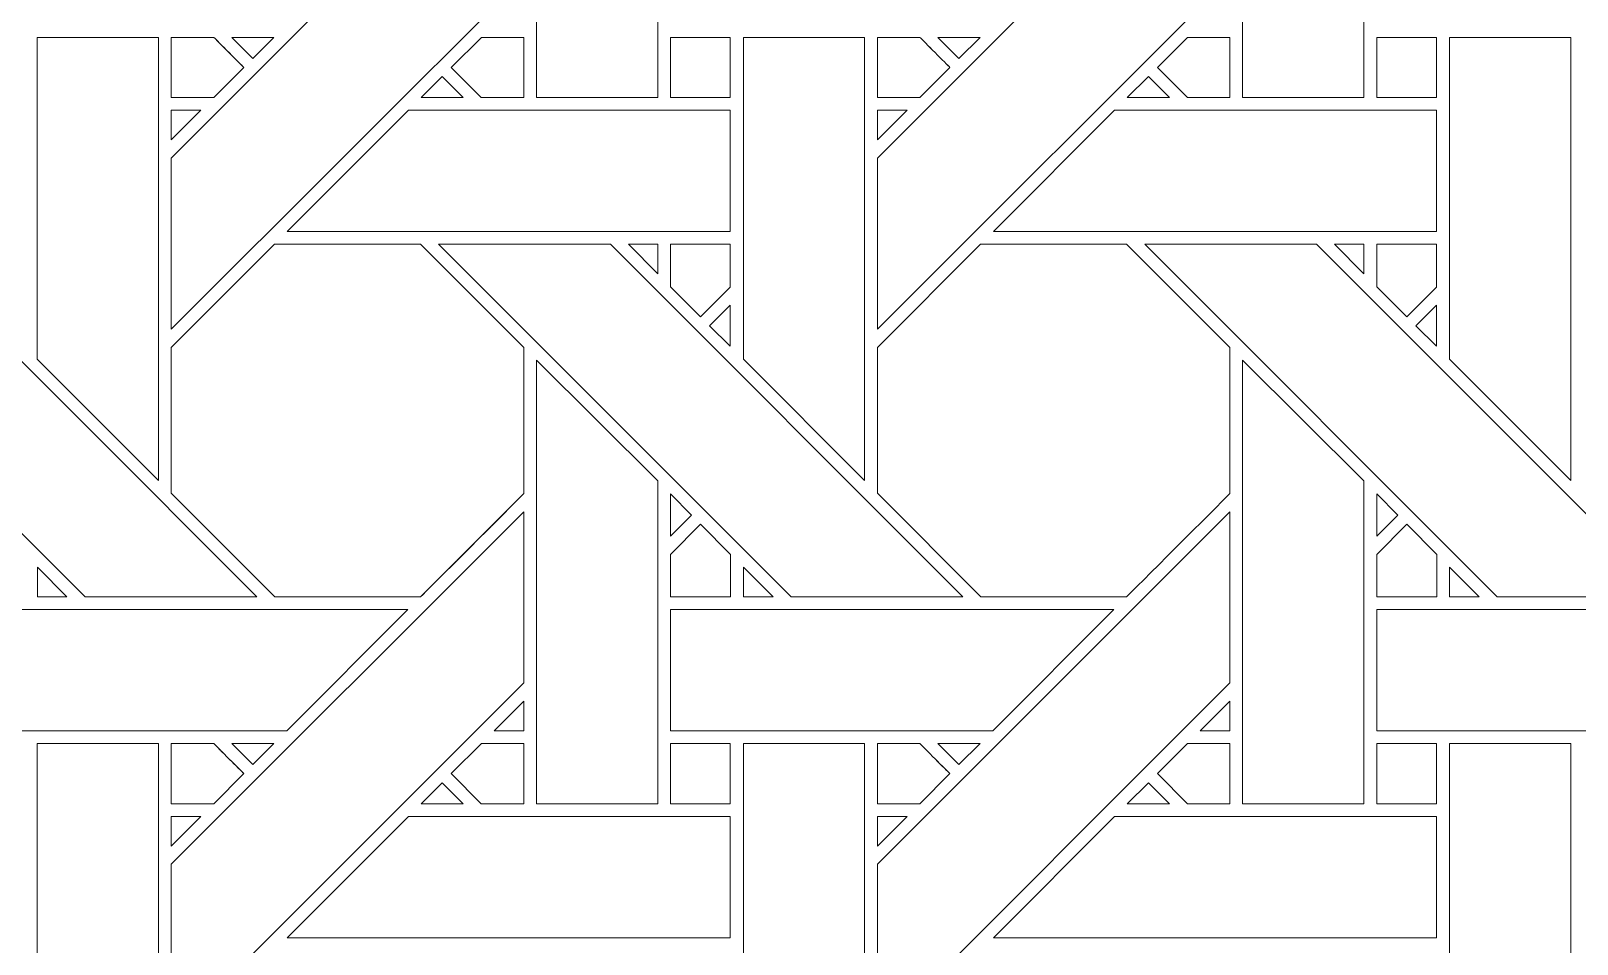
# Model space of a CAD drawing. Header units: inches. Extents: x 3.4 to 21.4, y 4.6 to 13.6.
# Drawn here: x 10.06 to 12.137, y 9.34 to 10.566 of the extents above; entities that cross this region are included whole.
import ezdxf

# ---------------------------------------------------------------- set-up
doc = ezdxf.new("R2010")
doc.units = ezdxf.units.IN
doc.header["$MEASUREMENT"] = 0
doc.layers.add('Design', color=7, linetype='Continuous', lineweight=0)

msp = doc.modelspace()

# ---------------------------------------------------------------- linework, layer by layer
at = {"layer": 'Design'}
for points, knots in [([(3.3829, 13.5948), (3.3829, 13.5948), (3.3829, 4.5948), (3.3829, 4.5948), (3.3829, 4.5948), (21.3829, 4.5948), (21.3829, 4.5948), (21.3829, 4.5948), (21.3829, 13.5948), (21.3829, 13.5948), (21.3829, 13.5948), (3.3829, 13.5948), (3.3829, 13.5948)], [0, 0, 0, 0, 1, 1, 1, 2, 2, 2, 3, 3, 3, 4, 4, 4, 4]), ([(3.8379, 13.1448), (3.8379, 13.1448), (3.8379, 5.0448), (3.8379, 5.0448), (3.8379, 5.0448), (20.9329, 5.0448), (20.9329, 5.0448), (20.9329, 5.0448), (20.9329, 13.1448), (20.9329, 13.1448), (20.9329, 13.1448), (3.8379, 13.1448), (3.8379, 13.1448)], [0, 0, 0, 0, 1, 1, 1, 2, 2, 2, 3, 3, 3, 4, 4, 4, 4]), ([(10.7394, 10.4769), (10.7394, 10.4769), (10.7394, 11.0727), (10.7394, 11.0727), (10.7394, 11.0727), (10.9022, 10.9106), (10.9022, 10.9106), (10.9022, 10.9106), (10.9022, 10.4769), (10.9022, 10.4769), (10.9022, 10.4769), (10.7394, 10.4769), (10.7394, 10.4769)], [0, 0, 0, 0, 1, 1, 1, 2, 2, 2, 3, 3, 3, 4, 4, 4, 4]), ([(11.6881, 10.4769), (11.6881, 10.4769), (11.6881, 11.0727), (11.6881, 11.0727), (11.6881, 11.0727), (11.8509, 10.9106), (11.8509, 10.9106), (11.8509, 10.9106), (11.8509, 10.4769), (11.8509, 10.4769), (11.8509, 10.4769), (11.6881, 10.4769), (11.6881, 10.4769)], [0, 0, 0, 0, 1, 1, 1, 2, 2, 2, 3, 3, 3, 4, 4, 4, 4]), ([(10.7222, 10.6391), (10.7222, 10.6391), (10.2486, 10.1655), (10.2486, 10.1655), (10.2486, 10.1655), (10.2486, 10.3956), (10.2486, 10.3956), (10.2486, 10.3956), (10.7222, 10.8692), (10.7222, 10.8692), (10.7222, 10.8692), (10.7222, 10.6391), (10.7222, 10.6391)], [0, 0, 0, 0, 1, 1, 1, 2, 2, 2, 3, 3, 3, 4, 4, 4, 4]), ([(11.671, 10.6391), (11.671, 10.6391), (11.1973, 10.1655), (11.1973, 10.1655), (11.1973, 10.1655), (11.1973, 10.3956), (11.1973, 10.3956), (11.1973, 10.3956), (11.671, 10.8692), (11.671, 10.8692), (11.671, 10.8692), (11.671, 10.6391), (11.671, 10.6391)], [0, 0, 0, 0, 1, 1, 1, 2, 2, 2, 3, 3, 3, 4, 4, 4, 4]), ([(10.0685, 10.1255), (10.0685, 10.1255), (10.0685, 10.5577), (10.0685, 10.5577), (10.0685, 10.5577), (10.2314, 10.5577), (10.2314, 10.5577), (10.2314, 10.5577), (10.2314, 9.9626), (10.2314, 9.9626), (10.2314, 9.9626), (10.0685, 10.1255), (10.0685, 10.1255)], [0, 0, 0, 0, 1, 1, 1, 2, 2, 2, 3, 3, 3, 4, 4, 4, 4]), ([(10.3056, 10.5577), (10.3108, 10.5526), (10.3415, 10.5218), (10.346, 10.5173), (10.346, 10.5173), (10.3055, 10.4769), (10.3055, 10.4769), (10.3055, 10.4769), (10.2486, 10.4769), (10.2486, 10.4769), (10.2486, 10.4769), (10.2486, 10.5577), (10.2486, 10.5577), (10.2486, 10.5577), (10.3056, 10.5577), (10.3056, 10.5577)], [0, 0, 0, 0, 1, 1, 1, 2, 2, 2, 3, 3, 3, 4, 4, 4, 5, 5, 5, 5]), ([(10.3301, 10.5332), (10.3301, 10.5332), (10.346, 10.5173), (10.346, 10.5173), (10.346, 10.5173), (10.3055, 10.4769), (10.3055, 10.4769), (10.3055, 10.4769), (10.2486, 10.4769), (10.2486, 10.4769), (10.2486, 10.4769), (10.2486, 10.5577), (10.2486, 10.5577), (10.2486, 10.5577), (10.3056, 10.5577), (10.3056, 10.5577), (10.311, 10.5524), (10.3208, 10.5425), (10.3301, 10.5332)], [0, 0, 0, 0, 1, 1, 1, 2, 2, 2, 3, 3, 3, 4, 4, 4, 5, 5, 5, 6, 6, 6, 6]), ([(10.33, 10.5577), (10.33, 10.5577), (10.3865, 10.5577), (10.3865, 10.5577), (10.3865, 10.5577), (10.3582, 10.5295), (10.3582, 10.5295), (10.3582, 10.5295), (10.33, 10.5577), (10.33, 10.5577)], [0, 0, 0, 0, 1, 1, 1, 2, 2, 2, 3, 3, 3, 3]), ([(10.7222, 10.5577), (10.7222, 10.5577), (10.7222, 10.4769), (10.7222, 10.4769), (10.7222, 10.4769), (10.6651, 10.4769), (10.6651, 10.4769), (10.6651, 10.4769), (10.6248, 10.5173), (10.6248, 10.5173), (10.6248, 10.5173), (10.6652, 10.5577), (10.6652, 10.5577), (10.6652, 10.5577), (10.7222, 10.5577), (10.7222, 10.5577)], [0, 0, 0, 0, 1, 1, 1, 2, 2, 2, 3, 3, 3, 4, 4, 4, 5, 5, 5, 5]), ([(10.6248, 10.5173), (10.6248, 10.5173), (10.6652, 10.5577), (10.6652, 10.5577), (10.6652, 10.5577), (10.7222, 10.5577), (10.7222, 10.5577), (10.7222, 10.5577), (10.7222, 10.4769), (10.7222, 10.4769), (10.7222, 10.4769), (10.6651, 10.4769), (10.6651, 10.4769), (10.6651, 10.4769), (10.6248, 10.5173), (10.6248, 10.5173)], [0, 0, 0, 0, 1, 1, 1, 2, 2, 2, 3, 3, 3, 4, 4, 4, 5, 5, 5, 5]), ([(10.9997, 10.4769), (10.9997, 10.4769), (10.9194, 10.4769), (10.9194, 10.4769), (10.9194, 10.4769), (10.9194, 10.5577), (10.9194, 10.5577), (10.9194, 10.5577), (10.9997, 10.5577), (10.9997, 10.5577), (10.9997, 10.5577), (10.9997, 10.4769), (10.9997, 10.4769)], [0, 0, 0, 0, 1, 1, 1, 2, 2, 2, 3, 3, 3, 4, 4, 4, 4]), ([(10.9997, 10.5577), (10.9997, 10.5577), (10.9997, 10.4769), (10.9997, 10.4769), (10.9997, 10.4769), (10.9194, 10.4769), (10.9194, 10.4769), (10.9194, 10.4769), (10.9194, 10.5577), (10.9194, 10.5577), (10.9194, 10.5577), (10.9997, 10.5577), (10.9997, 10.5577)], [0, 0, 0, 0, 1, 1, 1, 2, 2, 2, 3, 3, 3, 4, 4, 4, 4]), ([(11.0173, 10.1255), (11.0173, 10.1255), (11.0173, 10.5577), (11.0173, 10.5577), (11.0173, 10.5577), (11.1802, 10.5577), (11.1802, 10.5577), (11.1802, 10.5577), (11.1802, 9.9626), (11.1802, 9.9626), (11.1802, 9.9626), (11.0173, 10.1255), (11.0173, 10.1255)], [0, 0, 0, 0, 1, 1, 1, 2, 2, 2, 3, 3, 3, 4, 4, 4, 4]), ([(11.2544, 10.5577), (11.2595, 10.5526), (11.2903, 10.5218), (11.2947, 10.5173), (11.2947, 10.5173), (11.2543, 10.4769), (11.2543, 10.4769), (11.2543, 10.4769), (11.1973, 10.4769), (11.1973, 10.4769), (11.1973, 10.4769), (11.1973, 10.5577), (11.1973, 10.5577), (11.1973, 10.5577), (11.2544, 10.5577), (11.2544, 10.5577)], [0, 0, 0, 0, 1, 1, 1, 2, 2, 2, 3, 3, 3, 4, 4, 4, 5, 5, 5, 5]), ([(11.2947, 10.5173), (11.2947, 10.5173), (11.2543, 10.4769), (11.2543, 10.4769), (11.2543, 10.4769), (11.1973, 10.4769), (11.1973, 10.4769), (11.1973, 10.4769), (11.1973, 10.5577), (11.1973, 10.5577), (11.1973, 10.5577), (11.2544, 10.5577), (11.2544, 10.5577), (11.2596, 10.5525), (11.2904, 10.5217), (11.2947, 10.5173)], [0, 0, 0, 0, 1, 1, 1, 2, 2, 2, 3, 3, 3, 4, 4, 4, 5, 5, 5, 5]), ([(11.2787, 10.5577), (11.2787, 10.5577), (11.3352, 10.5577), (11.3352, 10.5577), (11.3352, 10.5577), (11.3069, 10.5295), (11.3069, 10.5295), (11.3069, 10.5295), (11.2787, 10.5577), (11.2787, 10.5577)], [0, 0, 0, 0, 1, 1, 1, 2, 2, 2, 3, 3, 3, 3]), ([(11.671, 10.5577), (11.671, 10.5577), (11.671, 10.4769), (11.671, 10.4769), (11.671, 10.4769), (11.6139, 10.4769), (11.6139, 10.4769), (11.6139, 10.4769), (11.5735, 10.5173), (11.5735, 10.5173), (11.5735, 10.5173), (11.6139, 10.5577), (11.6139, 10.5577), (11.6139, 10.5577), (11.671, 10.5577), (11.671, 10.5577)], [0, 0, 0, 0, 1, 1, 1, 2, 2, 2, 3, 3, 3, 4, 4, 4, 5, 5, 5, 5]), ([(11.5735, 10.5173), (11.5735, 10.5173), (11.6139, 10.5577), (11.6139, 10.5577), (11.6139, 10.5577), (11.671, 10.5577), (11.671, 10.5577), (11.671, 10.5577), (11.671, 10.4769), (11.671, 10.4769), (11.671, 10.4769), (11.6139, 10.4769), (11.6139, 10.4769), (11.6139, 10.4769), (11.5735, 10.5173), (11.5735, 10.5173)], [0, 0, 0, 0, 1, 1, 1, 2, 2, 2, 3, 3, 3, 4, 4, 4, 5, 5, 5, 5]), ([(11.9484, 10.4769), (11.9484, 10.4769), (11.8682, 10.4769), (11.8682, 10.4769), (11.8682, 10.4769), (11.8682, 10.5577), (11.8682, 10.5577), (11.8682, 10.5577), (11.9484, 10.5577), (11.9484, 10.5577), (11.9484, 10.5577), (11.9484, 10.4769), (11.9484, 10.4769)], [0, 0, 0, 0, 1, 1, 1, 2, 2, 2, 3, 3, 3, 4, 4, 4, 4]), ([(11.9484, 10.5577), (11.9484, 10.5577), (11.9484, 10.4769), (11.9484, 10.4769), (11.9484, 10.4769), (11.8682, 10.4769), (11.8682, 10.4769), (11.8682, 10.4769), (11.8682, 10.5577), (11.8682, 10.5577), (11.8682, 10.5577), (11.9484, 10.5577), (11.9484, 10.5577)], [0, 0, 0, 0, 1, 1, 1, 2, 2, 2, 3, 3, 3, 4, 4, 4, 4]), ([(11.966, 10.1255), (11.966, 10.1255), (11.966, 10.5577), (11.966, 10.5577), (11.966, 10.5577), (12.1289, 10.5577), (12.1289, 10.5577), (12.1289, 10.5577), (12.1289, 9.9626), (12.1289, 9.9626), (12.1289, 9.9626), (11.966, 10.1255), (11.966, 10.1255)], [0, 0, 0, 0, 1, 1, 1, 2, 2, 2, 3, 3, 3, 4, 4, 4, 4]), ([(10.6409, 10.4769), (10.6409, 10.4769), (10.5844, 10.4769), (10.5844, 10.4769), (10.5844, 10.4769), (10.6127, 10.5052), (10.6127, 10.5052), (10.6127, 10.5052), (10.6409, 10.4769), (10.6409, 10.4769)], [0, 0, 0, 0, 1, 1, 1, 2, 2, 2, 3, 3, 3, 3]), ([(11.5896, 10.4769), (11.5896, 10.4769), (11.5331, 10.4769), (11.5331, 10.4769), (11.5331, 10.4769), (11.5614, 10.5052), (11.5614, 10.5052), (11.5614, 10.5052), (11.5896, 10.4769), (11.5896, 10.4769)], [0, 0, 0, 0, 1, 1, 1, 2, 2, 2, 3, 3, 3, 3]), ([(10.2884, 10.4598), (10.2884, 10.4598), (10.2486, 10.4199), (10.2486, 10.4199), (10.2486, 10.4199), (10.2486, 10.4598), (10.2486, 10.4598), (10.2486, 10.4598), (10.2884, 10.4598), (10.2884, 10.4598)], [0, 0, 0, 0, 1, 1, 1, 2, 2, 2, 3, 3, 3, 3]), ([(10.9997, 10.4598), (10.9997, 10.4598), (10.9997, 10.2969), (10.9997, 10.2969), (10.9997, 10.2969), (10.4044, 10.2969), (10.4044, 10.2969), (10.4044, 10.2969), (10.5673, 10.4598), (10.5673, 10.4598), (10.5673, 10.4598), (10.9997, 10.4598), (10.9997, 10.4598)], [0, 0, 0, 0, 1, 1, 1, 2, 2, 2, 3, 3, 3, 4, 4, 4, 4]), ([(11.2371, 10.4598), (11.2371, 10.4598), (11.1973, 10.4199), (11.1973, 10.4199), (11.1973, 10.4199), (11.1973, 10.4598), (11.1973, 10.4598), (11.1973, 10.4598), (11.2371, 10.4598), (11.2371, 10.4598)], [0, 0, 0, 0, 1, 1, 1, 2, 2, 2, 3, 3, 3, 3]), ([(11.9484, 10.4598), (11.9484, 10.4598), (11.9484, 10.2969), (11.9484, 10.2969), (11.9484, 10.2969), (11.3531, 10.2969), (11.3531, 10.2969), (11.3531, 10.2969), (11.516, 10.4598), (11.516, 10.4598), (11.516, 10.4598), (11.9484, 10.4598), (11.9484, 10.4598)], [0, 0, 0, 0, 1, 1, 1, 2, 2, 2, 3, 3, 3, 4, 4, 4, 4]), ([(10.3636, 9.8062), (10.3636, 9.8062), (10.1326, 9.8062), (10.1326, 9.8062), (10.1326, 9.8062), (9.659, 10.2798), (9.659, 10.2798), (9.659, 10.2798), (9.89, 10.2798), (9.89, 10.2798), (9.89, 10.2798), (10.3636, 9.8062), (10.3636, 9.8062)], [0, 0, 0, 0, 1, 1, 1, 2, 2, 2, 3, 3, 3, 4, 4, 4, 4]), ([(10.3873, 10.2798), (10.3873, 10.2798), (10.5835, 10.2798), (10.5835, 10.2798), (10.5835, 10.2798), (10.7222, 10.1411), (10.7222, 10.1411), (10.7222, 10.1411), (10.7222, 9.9449), (10.7222, 9.9449), (10.7044, 9.9269), (10.5925, 9.8152), (10.5835, 9.8062), (10.5835, 9.8062), (10.3878, 9.8062), (10.3878, 9.8062), (10.3878, 9.8062), (10.2486, 9.9454), (10.2486, 9.9454), (10.2486, 9.9454), (10.2486, 10.1411), (10.2486, 10.1411), (10.2486, 10.1411), (10.3873, 10.2798), (10.3873, 10.2798)], [0, 0, 0, 0, 1, 1, 1, 2, 2, 2, 3, 3, 3, 4, 4, 4, 5, 5, 5, 6, 6, 6, 7, 7, 7, 8, 8, 8, 8]), ([(10.7222, 10.1411), (10.7222, 10.1411), (10.7222, 9.9449), (10.7222, 9.9449), (10.7043, 9.9268), (10.5924, 9.8151), (10.5835, 9.8062), (10.5835, 9.8062), (10.3878, 9.8062), (10.3878, 9.8062), (10.3878, 9.8062), (10.2486, 9.9454), (10.2486, 9.9454), (10.2486, 9.9454), (10.2486, 10.1411), (10.2486, 10.1411), (10.2486, 10.1411), (10.3873, 10.2798), (10.3873, 10.2798), (10.3873, 10.2798), (10.5835, 10.2798), (10.5835, 10.2798), (10.5835, 10.2798), (10.7222, 10.1411), (10.7222, 10.1411)], [0, 0, 0, 0, 1, 1, 1, 2, 2, 2, 3, 3, 3, 4, 4, 4, 5, 5, 5, 6, 6, 6, 7, 7, 7, 8, 8, 8, 8]), ([(11.3123, 9.8062), (11.3123, 9.8062), (11.0813, 9.8062), (11.0813, 9.8062), (11.0813, 9.8062), (10.6077, 10.2798), (10.6077, 10.2798), (10.6077, 10.2798), (10.8387, 10.2798), (10.8387, 10.2798), (10.8387, 10.2798), (11.3123, 9.8062), (11.3123, 9.8062)], [0, 0, 0, 0, 1, 1, 1, 2, 2, 2, 3, 3, 3, 4, 4, 4, 4]), ([(10.8628, 10.2798), (10.8628, 10.2798), (10.9022, 10.2798), (10.9022, 10.2798), (10.9022, 10.2798), (10.9022, 10.24), (10.9022, 10.24), (10.9022, 10.24), (10.8628, 10.2798), (10.8628, 10.2798)], [0, 0, 0, 0, 1, 1, 1, 2, 2, 2, 3, 3, 3, 3]), ([(10.9997, 10.2798), (10.9997, 10.2798), (10.9997, 10.2222), (10.9997, 10.2222), (10.9997, 10.2222), (10.9597, 10.1823), (10.9597, 10.1823), (10.9597, 10.1823), (10.9194, 10.2226), (10.9194, 10.2226), (10.9194, 10.2226), (10.9194, 10.2798), (10.9194, 10.2798), (10.9194, 10.2798), (10.9997, 10.2798), (10.9997, 10.2798)], [0, 0, 0, 0, 1, 1, 1, 2, 2, 2, 3, 3, 3, 4, 4, 4, 5, 5, 5, 5]), ([(10.9997, 10.2222), (10.9997, 10.2222), (10.9597, 10.1823), (10.9597, 10.1823), (10.9597, 10.1823), (10.9194, 10.2226), (10.9194, 10.2226), (10.9194, 10.2226), (10.9194, 10.2798), (10.9194, 10.2798), (10.9194, 10.2798), (10.9997, 10.2798), (10.9997, 10.2798), (10.9997, 10.2798), (10.9997, 10.2222), (10.9997, 10.2222)], [0, 0, 0, 0, 1, 1, 1, 2, 2, 2, 3, 3, 3, 4, 4, 4, 5, 5, 5, 5]), ([(11.336, 10.2798), (11.336, 10.2798), (11.5322, 10.2798), (11.5322, 10.2798), (11.5322, 10.2798), (11.671, 10.1411), (11.671, 10.1411), (11.671, 10.1411), (11.671, 9.9449), (11.671, 9.9449), (11.6532, 9.9269), (11.5412, 9.8152), (11.5322, 9.8062), (11.5322, 9.8062), (11.3365, 9.8062), (11.3365, 9.8062), (11.3365, 9.8062), (11.1973, 9.9454), (11.1973, 9.9454), (11.1973, 9.9454), (11.1973, 10.1411), (11.1973, 10.1411), (11.1973, 10.1411), (11.336, 10.2798), (11.336, 10.2798)], [0, 0, 0, 0, 1, 1, 1, 2, 2, 2, 3, 3, 3, 4, 4, 4, 5, 5, 5, 6, 6, 6, 7, 7, 7, 8, 8, 8, 8]), ([(11.671, 10.1411), (11.671, 10.1411), (11.671, 9.9449), (11.671, 9.9449), (11.6531, 9.9269), (11.5412, 9.8152), (11.5322, 9.8062), (11.5322, 9.8062), (11.3365, 9.8062), (11.3365, 9.8062), (11.3365, 9.8062), (11.1973, 9.9454), (11.1973, 9.9454), (11.1973, 9.9454), (11.1973, 10.1411), (11.1973, 10.1411), (11.1973, 10.1411), (11.336, 10.2798), (11.336, 10.2798), (11.336, 10.2798), (11.5322, 10.2798), (11.5322, 10.2798), (11.5322, 10.2798), (11.671, 10.1411), (11.671, 10.1411)], [0, 0, 0, 0, 1, 1, 1, 2, 2, 2, 3, 3, 3, 4, 4, 4, 5, 5, 5, 6, 6, 6, 7, 7, 7, 8, 8, 8, 8]), ([(12.2611, 9.8062), (12.2611, 9.8062), (12.03, 9.8062), (12.03, 9.8062), (12.03, 9.8062), (11.5565, 10.2798), (11.5565, 10.2798), (11.5565, 10.2798), (11.7874, 10.2798), (11.7874, 10.2798), (11.7874, 10.2798), (12.2611, 9.8062), (12.2611, 9.8062)], [0, 0, 0, 0, 1, 1, 1, 2, 2, 2, 3, 3, 3, 4, 4, 4, 4]), ([(11.8115, 10.2798), (11.8115, 10.2798), (11.851, 10.2798), (11.851, 10.2798), (11.851, 10.2798), (11.851, 10.24), (11.851, 10.24), (11.851, 10.24), (11.8115, 10.2798), (11.8115, 10.2798)], [0, 0, 0, 0, 1, 1, 1, 2, 2, 2, 3, 3, 3, 3]), ([(11.9484, 10.2798), (11.9484, 10.2798), (11.9484, 10.2222), (11.9484, 10.2222), (11.9484, 10.2222), (11.9085, 10.1823), (11.9085, 10.1823), (11.9085, 10.1823), (11.8682, 10.2226), (11.8682, 10.2226), (11.8682, 10.2226), (11.8682, 10.2798), (11.8682, 10.2798), (11.8682, 10.2798), (11.9484, 10.2798), (11.9484, 10.2798)], [0, 0, 0, 0, 1, 1, 1, 2, 2, 2, 3, 3, 3, 4, 4, 4, 5, 5, 5, 5]), ([(11.9484, 10.2222), (11.9484, 10.2222), (11.9085, 10.1823), (11.9085, 10.1823), (11.9085, 10.1823), (11.8682, 10.2226), (11.8682, 10.2226), (11.8682, 10.2226), (11.8682, 10.2798), (11.8682, 10.2798), (11.8682, 10.2798), (11.9484, 10.2798), (11.9484, 10.2798), (11.9484, 10.2798), (11.9484, 10.2222), (11.9484, 10.2222)], [0, 0, 0, 0, 1, 1, 1, 2, 2, 2, 3, 3, 3, 4, 4, 4, 5, 5, 5, 5]), ([(10.9997, 10.198), (10.9997, 10.198), (10.9997, 10.1428), (10.9997, 10.1428), (10.9997, 10.1428), (10.9719, 10.1702), (10.9719, 10.1702), (10.9719, 10.1702), (10.9997, 10.198), (10.9997, 10.198)], [0, 0, 0, 0, 1, 1, 1, 2, 2, 2, 3, 3, 3, 3]), ([(11.9484, 10.198), (11.9484, 10.198), (11.9484, 10.1428), (11.9484, 10.1428), (11.9484, 10.1428), (11.9207, 10.1702), (11.9207, 10.1702), (11.9207, 10.1702), (11.9484, 10.198), (11.9484, 10.198)], [0, 0, 0, 0, 1, 1, 1, 2, 2, 2, 3, 3, 3, 3]), ([(10.7394, 9.5282), (10.7394, 9.5282), (10.7394, 10.124), (10.7394, 10.124), (10.7394, 10.124), (10.9022, 9.9619), (10.9022, 9.9619), (10.9022, 9.9619), (10.9022, 9.5282), (10.9022, 9.5282), (10.9022, 9.5282), (10.7394, 9.5282), (10.7394, 9.5282)], [0, 0, 0, 0, 1, 1, 1, 2, 2, 2, 3, 3, 3, 4, 4, 4, 4]), ([(11.6881, 9.5282), (11.6881, 9.5282), (11.6881, 10.124), (11.6881, 10.124), (11.6881, 10.124), (11.8509, 9.9619), (11.8509, 9.9619), (11.8509, 9.9619), (11.8509, 9.5282), (11.8509, 9.5282), (11.8509, 9.5282), (11.6881, 9.5282), (11.6881, 9.5282)], [0, 0, 0, 0, 1, 1, 1, 2, 2, 2, 3, 3, 3, 4, 4, 4, 4]), ([(10.9195, 9.8876), (10.9195, 9.8876), (10.9195, 9.9444), (10.9195, 9.9444), (10.9195, 9.9444), (10.9476, 9.9158), (10.9476, 9.9158), (10.9476, 9.9158), (10.9195, 9.8876), (10.9195, 9.8876)], [0, 0, 0, 0, 1, 1, 1, 2, 2, 2, 3, 3, 3, 3]), ([(11.8682, 9.8876), (11.8682, 9.8876), (11.8682, 9.9444), (11.8682, 9.9444), (11.8682, 9.9444), (11.8964, 9.9158), (11.8964, 9.9158), (11.8964, 9.9158), (11.8682, 9.8876), (11.8682, 9.8876)], [0, 0, 0, 0, 1, 1, 1, 2, 2, 2, 3, 3, 3, 3]), ([(10.7222, 9.6904), (10.7222, 9.6904), (10.2486, 9.2167), (10.2486, 9.2167), (10.2486, 9.2167), (10.2486, 9.4468), (10.2486, 9.4468), (10.2486, 9.4468), (10.7222, 9.9204), (10.7222, 9.9204), (10.7222, 9.9204), (10.7222, 9.6904), (10.7222, 9.6904)], [0, 0, 0, 0, 1, 1, 1, 2, 2, 2, 3, 3, 3, 4, 4, 4, 4]), ([(11.671, 9.6904), (11.671, 9.6904), (11.1973, 9.2167), (11.1973, 9.2167), (11.1973, 9.2167), (11.1973, 9.4468), (11.1973, 9.4468), (11.1973, 9.4468), (11.671, 9.9204), (11.671, 9.9204), (11.671, 9.9204), (11.671, 9.6904), (11.671, 9.6904)], [0, 0, 0, 0, 1, 1, 1, 2, 2, 2, 3, 3, 3, 4, 4, 4, 4]), ([(10.9194, 9.8059), (10.9194, 9.8059), (10.9194, 9.8632), (10.9194, 9.8632), (10.9194, 9.8632), (10.9598, 9.9036), (10.9598, 9.9036), (10.9598, 9.9036), (11.0001, 9.8632), (11.0001, 9.8632), (11.0001, 9.8632), (11.0001, 9.8059), (11.0001, 9.8059), (11.0001, 9.8059), (10.9194, 9.8059), (10.9194, 9.8059)], [0, 0, 0, 0, 1, 1, 1, 2, 2, 2, 3, 3, 3, 4, 4, 4, 5, 5, 5, 5]), ([(10.9598, 9.9036), (10.9598, 9.9036), (11.0001, 9.8632), (11.0001, 9.8632), (11.0001, 9.8632), (11.0001, 9.8059), (11.0001, 9.8059), (11.0001, 9.8059), (10.9194, 9.8059), (10.9194, 9.8059), (10.9194, 9.8059), (10.9194, 9.8632), (10.9194, 9.8632), (10.9194, 9.8632), (10.9598, 9.9036), (10.9598, 9.9036)], [0, 0, 0, 0, 1, 1, 1, 2, 2, 2, 3, 3, 3, 4, 4, 4, 5, 5, 5, 5]), ([(11.8682, 9.8059), (11.8682, 9.8059), (11.8682, 9.8632), (11.8682, 9.8632), (11.8682, 9.8632), (11.9085, 9.9036), (11.9085, 9.9036), (11.9085, 9.9036), (11.9488, 9.8632), (11.9488, 9.8632), (11.9488, 9.8632), (11.9488, 9.8059), (11.9488, 9.8059), (11.9488, 9.8059), (11.8682, 9.8059), (11.8682, 9.8059)], [0, 0, 0, 0, 1, 1, 1, 2, 2, 2, 3, 3, 3, 4, 4, 4, 5, 5, 5, 5]), ([(11.9085, 9.9036), (11.9085, 9.9036), (11.9488, 9.8632), (11.9488, 9.8632), (11.9488, 9.8632), (11.9488, 9.8059), (11.9488, 9.8059), (11.9488, 9.8059), (11.8682, 9.8059), (11.8682, 9.8059), (11.8682, 9.8059), (11.8682, 9.8632), (11.8682, 9.8632), (11.8682, 9.8632), (11.9085, 9.9036), (11.9085, 9.9036)], [0, 0, 0, 0, 1, 1, 1, 2, 2, 2, 3, 3, 3, 4, 4, 4, 5, 5, 5, 5]), ([(10.0686, 9.8062), (10.0686, 9.8062), (10.0686, 9.846), (10.0686, 9.846), (10.0686, 9.846), (10.1084, 9.8062), (10.1084, 9.8062), (10.1084, 9.8062), (10.0686, 9.8062), (10.0686, 9.8062)], [0, 0, 0, 0, 1, 1, 1, 2, 2, 2, 3, 3, 3, 3]), ([(11.0174, 9.8062), (11.0174, 9.8062), (11.0174, 9.8459), (11.0174, 9.8459), (11.0174, 9.8459), (11.0571, 9.8062), (11.0571, 9.8062), (11.0571, 9.8062), (11.0174, 9.8062), (11.0174, 9.8062)], [0, 0, 0, 0, 1, 1, 1, 2, 2, 2, 3, 3, 3, 3]), ([(11.9661, 9.8062), (11.9661, 9.8062), (11.9661, 9.8459), (11.9661, 9.8459), (11.9661, 9.8459), (12.0058, 9.8062), (12.0058, 9.8062), (12.0058, 9.8062), (11.9661, 9.8062), (11.9661, 9.8062)], [0, 0, 0, 0, 1, 1, 1, 2, 2, 2, 3, 3, 3, 3]), ([(10.5664, 9.7889), (10.5664, 9.7889), (10.4037, 9.6262), (10.4037, 9.6262), (10.4037, 9.6262), (9.9707, 9.6262), (9.9707, 9.6262), (9.9707, 9.6262), (9.9707, 9.7889), (9.9707, 9.7889), (9.9707, 9.7889), (10.5664, 9.7889), (10.5664, 9.7889)], [0, 0, 0, 0, 1, 1, 1, 2, 2, 2, 3, 3, 3, 4, 4, 4, 4]), ([(11.5152, 9.7889), (11.5152, 9.7889), (11.3524, 9.6262), (11.3524, 9.6262), (11.3524, 9.6262), (10.9195, 9.6262), (10.9195, 9.6262), (10.9195, 9.6262), (10.9195, 9.7889), (10.9195, 9.7889), (10.9195, 9.7889), (11.5152, 9.7889), (11.5152, 9.7889)], [0, 0, 0, 0, 1, 1, 1, 2, 2, 2, 3, 3, 3, 4, 4, 4, 4]), ([(12.4639, 9.7889), (12.4639, 9.7889), (12.3012, 9.6262), (12.3012, 9.6262), (12.3012, 9.6262), (11.8682, 9.6262), (11.8682, 9.6262), (11.8682, 9.6262), (11.8682, 9.7889), (11.8682, 9.7889), (11.8682, 9.7889), (12.4639, 9.7889), (12.4639, 9.7889)], [0, 0, 0, 0, 1, 1, 1, 2, 2, 2, 3, 3, 3, 4, 4, 4, 4]), ([(10.7223, 9.6262), (10.7223, 9.6262), (10.6825, 9.6262), (10.6825, 9.6262), (10.6825, 9.6262), (10.7223, 9.666), (10.7223, 9.666), (10.7223, 9.666), (10.7223, 9.6262), (10.7223, 9.6262)], [0, 0, 0, 0, 1, 1, 1, 2, 2, 2, 3, 3, 3, 3]), ([(11.671, 9.6262), (11.671, 9.6262), (11.6312, 9.6262), (11.6312, 9.6262), (11.6312, 9.6262), (11.671, 9.666), (11.671, 9.666), (11.671, 9.666), (11.671, 9.6262), (11.671, 9.6262)], [0, 0, 0, 0, 1, 1, 1, 2, 2, 2, 3, 3, 3, 3]), ([(10.0685, 9.1768), (10.0685, 9.1768), (10.0685, 9.609), (10.0685, 9.609), (10.0685, 9.609), (10.2314, 9.609), (10.2314, 9.609), (10.2314, 9.609), (10.2314, 9.0138), (10.2314, 9.0138), (10.2314, 9.0138), (10.0685, 9.1768), (10.0685, 9.1768)], [0, 0, 0, 0, 1, 1, 1, 2, 2, 2, 3, 3, 3, 4, 4, 4, 4]), ([(10.3056, 9.609), (10.3108, 9.6038), (10.3415, 9.573), (10.346, 9.5686), (10.346, 9.5686), (10.3055, 9.5282), (10.3055, 9.5282), (10.3055, 9.5282), (10.2486, 9.5282), (10.2486, 9.5282), (10.2486, 9.5282), (10.2486, 9.609), (10.2486, 9.609), (10.2486, 9.609), (10.3056, 9.609), (10.3056, 9.609)], [0, 0, 0, 0, 1, 1, 1, 2, 2, 2, 3, 3, 3, 4, 4, 4, 5, 5, 5, 5]), ([(10.3303, 9.5843), (10.3303, 9.5843), (10.346, 9.5686), (10.346, 9.5686), (10.346, 9.5686), (10.3055, 9.5282), (10.3055, 9.5282), (10.3055, 9.5282), (10.2486, 9.5282), (10.2486, 9.5282), (10.2486, 9.5282), (10.2486, 9.609), (10.2486, 9.609), (10.2486, 9.609), (10.3056, 9.609), (10.3056, 9.609), (10.311, 9.6036), (10.321, 9.5936), (10.3303, 9.5843)], [0, 0, 0, 0, 1, 1, 1, 2, 2, 2, 3, 3, 3, 4, 4, 4, 5, 5, 5, 6, 6, 6, 6]), ([(10.33, 9.609), (10.33, 9.609), (10.3865, 9.609), (10.3865, 9.609), (10.3865, 9.609), (10.3582, 9.5808), (10.3582, 9.5808), (10.3582, 9.5808), (10.33, 9.609), (10.33, 9.609)], [0, 0, 0, 0, 1, 1, 1, 2, 2, 2, 3, 3, 3, 3]), ([(10.7222, 9.609), (10.7222, 9.609), (10.7222, 9.5282), (10.7222, 9.5282), (10.7222, 9.5282), (10.6651, 9.5282), (10.6651, 9.5282), (10.6651, 9.5282), (10.6248, 9.5686), (10.6248, 9.5686), (10.6248, 9.5686), (10.6652, 9.609), (10.6652, 9.609), (10.6652, 9.609), (10.7222, 9.609), (10.7222, 9.609)], [0, 0, 0, 0, 1, 1, 1, 2, 2, 2, 3, 3, 3, 4, 4, 4, 5, 5, 5, 5]), ([(10.6248, 9.5686), (10.6248, 9.5686), (10.6652, 9.609), (10.6652, 9.609), (10.6652, 9.609), (10.7222, 9.609), (10.7222, 9.609), (10.7222, 9.609), (10.7222, 9.5282), (10.7222, 9.5282), (10.7222, 9.5282), (10.6651, 9.5282), (10.6651, 9.5282), (10.6651, 9.5282), (10.6248, 9.5686), (10.6248, 9.5686)], [0, 0, 0, 0, 1, 1, 1, 2, 2, 2, 3, 3, 3, 4, 4, 4, 5, 5, 5, 5]), ([(10.9997, 9.5282), (10.9997, 9.5282), (10.9194, 9.5282), (10.9194, 9.5282), (10.9194, 9.5282), (10.9194, 9.609), (10.9194, 9.609), (10.9194, 9.609), (10.9997, 9.609), (10.9997, 9.609), (10.9997, 9.609), (10.9997, 9.5282), (10.9997, 9.5282)], [0, 0, 0, 0, 1, 1, 1, 2, 2, 2, 3, 3, 3, 4, 4, 4, 4]), ([(10.9997, 9.609), (10.9997, 9.609), (10.9997, 9.5282), (10.9997, 9.5282), (10.9997, 9.5282), (10.9194, 9.5282), (10.9194, 9.5282), (10.9194, 9.5282), (10.9194, 9.609), (10.9194, 9.609), (10.9194, 9.609), (10.9997, 9.609), (10.9997, 9.609)], [0, 0, 0, 0, 1, 1, 1, 2, 2, 2, 3, 3, 3, 4, 4, 4, 4]), ([(11.0173, 9.1768), (11.0173, 9.1768), (11.0173, 9.609), (11.0173, 9.609), (11.0173, 9.609), (11.1802, 9.609), (11.1802, 9.609), (11.1802, 9.609), (11.1802, 9.0138), (11.1802, 9.0138), (11.1802, 9.0138), (11.0173, 9.1768), (11.0173, 9.1768)], [0, 0, 0, 0, 1, 1, 1, 2, 2, 2, 3, 3, 3, 4, 4, 4, 4]), ([(11.2544, 9.609), (11.2595, 9.6038), (11.2903, 9.573), (11.2947, 9.5686), (11.2947, 9.5686), (11.2543, 9.5282), (11.2543, 9.5282), (11.2543, 9.5282), (11.1973, 9.5282), (11.1973, 9.5282), (11.1973, 9.5282), (11.1973, 9.609), (11.1973, 9.609), (11.1973, 9.609), (11.2544, 9.609), (11.2544, 9.609)], [0, 0, 0, 0, 1, 1, 1, 2, 2, 2, 3, 3, 3, 4, 4, 4, 5, 5, 5, 5]), ([(11.2947, 9.5686), (11.2947, 9.5686), (11.2543, 9.5282), (11.2543, 9.5282), (11.2543, 9.5282), (11.1973, 9.5282), (11.1973, 9.5282), (11.1973, 9.5282), (11.1973, 9.609), (11.1973, 9.609), (11.1973, 9.609), (11.2544, 9.609), (11.2544, 9.609), (11.2596, 9.6037), (11.2904, 9.5729), (11.2947, 9.5686)], [0, 0, 0, 0, 1, 1, 1, 2, 2, 2, 3, 3, 3, 4, 4, 4, 5, 5, 5, 5]), ([(11.2787, 9.609), (11.2787, 9.609), (11.3352, 9.609), (11.3352, 9.609), (11.3352, 9.609), (11.3069, 9.5808), (11.3069, 9.5808), (11.3069, 9.5808), (11.2787, 9.609), (11.2787, 9.609)], [0, 0, 0, 0, 1, 1, 1, 2, 2, 2, 3, 3, 3, 3]), ([(11.671, 9.609), (11.671, 9.609), (11.671, 9.5282), (11.671, 9.5282), (11.671, 9.5282), (11.6139, 9.5282), (11.6139, 9.5282), (11.6139, 9.5282), (11.5735, 9.5686), (11.5735, 9.5686), (11.5735, 9.5686), (11.6139, 9.609), (11.6139, 9.609), (11.6139, 9.609), (11.671, 9.609), (11.671, 9.609)], [0, 0, 0, 0, 1, 1, 1, 2, 2, 2, 3, 3, 3, 4, 4, 4, 5, 5, 5, 5]), ([(11.5735, 9.5686), (11.5735, 9.5686), (11.6139, 9.609), (11.6139, 9.609), (11.6139, 9.609), (11.671, 9.609), (11.671, 9.609), (11.671, 9.609), (11.671, 9.5282), (11.671, 9.5282), (11.671, 9.5282), (11.6139, 9.5282), (11.6139, 9.5282), (11.6139, 9.5282), (11.5735, 9.5686), (11.5735, 9.5686)], [0, 0, 0, 0, 1, 1, 1, 2, 2, 2, 3, 3, 3, 4, 4, 4, 5, 5, 5, 5]), ([(11.9484, 9.5282), (11.9484, 9.5282), (11.8682, 9.5282), (11.8682, 9.5282), (11.8682, 9.5282), (11.8682, 9.609), (11.8682, 9.609), (11.8682, 9.609), (11.9484, 9.609), (11.9484, 9.609), (11.9484, 9.609), (11.9484, 9.5282), (11.9484, 9.5282)], [0, 0, 0, 0, 1, 1, 1, 2, 2, 2, 3, 3, 3, 4, 4, 4, 4]), ([(11.9484, 9.609), (11.9484, 9.609), (11.9484, 9.5282), (11.9484, 9.5282), (11.9484, 9.5282), (11.8682, 9.5282), (11.8682, 9.5282), (11.8682, 9.5282), (11.8682, 9.609), (11.8682, 9.609), (11.8682, 9.609), (11.9484, 9.609), (11.9484, 9.609)], [0, 0, 0, 0, 1, 1, 1, 2, 2, 2, 3, 3, 3, 4, 4, 4, 4]), ([(11.966, 9.1768), (11.966, 9.1768), (11.966, 9.609), (11.966, 9.609), (11.966, 9.609), (12.1289, 9.609), (12.1289, 9.609), (12.1289, 9.609), (12.1289, 9.0138), (12.1289, 9.0138), (12.1289, 9.0138), (11.966, 9.1768), (11.966, 9.1768)], [0, 0, 0, 0, 1, 1, 1, 2, 2, 2, 3, 3, 3, 4, 4, 4, 4]), ([(10.6409, 9.5282), (10.6409, 9.5282), (10.5844, 9.5282), (10.5844, 9.5282), (10.5844, 9.5282), (10.6127, 9.5564), (10.6127, 9.5564), (10.6127, 9.5564), (10.6409, 9.5282), (10.6409, 9.5282)], [0, 0, 0, 0, 1, 1, 1, 2, 2, 2, 3, 3, 3, 3]), ([(11.5896, 9.5282), (11.5896, 9.5282), (11.5331, 9.5282), (11.5331, 9.5282), (11.5331, 9.5282), (11.5614, 9.5564), (11.5614, 9.5564), (11.5614, 9.5564), (11.5896, 9.5282), (11.5896, 9.5282)], [0, 0, 0, 0, 1, 1, 1, 2, 2, 2, 3, 3, 3, 3]), ([(10.2884, 9.511), (10.2884, 9.511), (10.2486, 9.4712), (10.2486, 9.4712), (10.2486, 9.4712), (10.2486, 9.511), (10.2486, 9.511), (10.2486, 9.511), (10.2884, 9.511), (10.2884, 9.511)], [0, 0, 0, 0, 1, 1, 1, 2, 2, 2, 3, 3, 3, 3]), ([(10.9997, 9.511), (10.9997, 9.511), (10.9997, 9.3482), (10.9997, 9.3482), (10.9997, 9.3482), (10.4044, 9.3482), (10.4044, 9.3482), (10.4044, 9.3482), (10.5673, 9.511), (10.5673, 9.511), (10.5673, 9.511), (10.9997, 9.511), (10.9997, 9.511)], [0, 0, 0, 0, 1, 1, 1, 2, 2, 2, 3, 3, 3, 4, 4, 4, 4]), ([(11.2371, 9.511), (11.2371, 9.511), (11.1973, 9.4712), (11.1973, 9.4712), (11.1973, 9.4712), (11.1973, 9.511), (11.1973, 9.511), (11.1973, 9.511), (11.2371, 9.511), (11.2371, 9.511)], [0, 0, 0, 0, 1, 1, 1, 2, 2, 2, 3, 3, 3, 3]), ([(11.9484, 9.511), (11.9484, 9.511), (11.9484, 9.3482), (11.9484, 9.3482), (11.9484, 9.3482), (11.3531, 9.3482), (11.3531, 9.3482), (11.3531, 9.3482), (11.516, 9.511), (11.516, 9.511), (11.516, 9.511), (11.9484, 9.511), (11.9484, 9.511)], [0, 0, 0, 0, 1, 1, 1, 2, 2, 2, 3, 3, 3, 4, 4, 4, 4])]:
    msp.add_open_spline(points, degree=3, knots=knots, dxfattribs=at)

doc.saveas('drawing.dxf')
